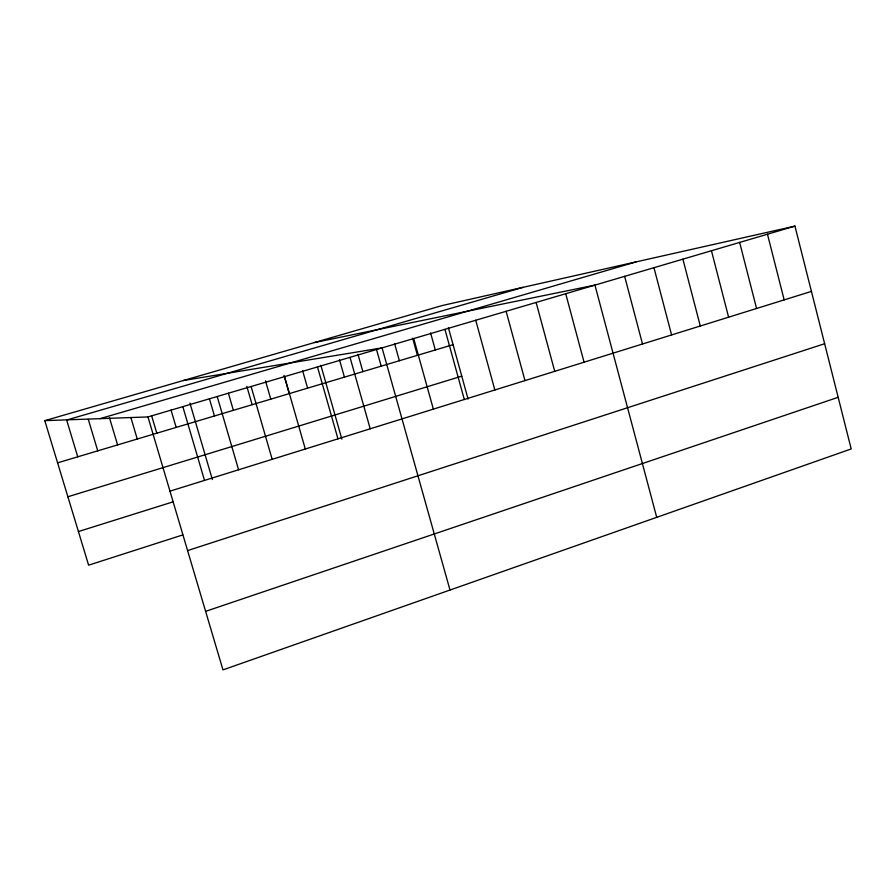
<?xml version="1.0" encoding="UTF-8"?>
<svg xmlns="http://www.w3.org/2000/svg" width="896" height="896" viewBox="0 0 896 896"><rect width="100%" height="100%" fill="white"/><g stroke="black" fill="none" stroke-linecap="round" stroke-linejoin="round"><path stroke-width="1.34" d="M205.61 611.352L838.163 397.298M187.589 550.592L824.634 343.739M182.717 534.946L88.614 565.174L44.8 420.65L442.277 305.525L794.942 226.117L851.2 448.941L222.97 669.883L147.963 416.931L44.8 420.65M78.422 531.552L172.917 501.894M169.971 491.154L811.418 291.402M67.872 496.765L461.765 376.163M57.59 462.84L453.074 344.68M147.963 416.931L794.942 226.117M100.027 418.656L636.205 261.856M67.334 419.832L522.906 287.37M314.384 342.563L594.944 285.107L656.712 517.339M183.31 380.531L382.077 347.883L449.994 590.038M66.651 420.034L77.75 456.826M109.402 417.525L117.589 444.92M88.312 419.429L97.754 450.845M130.883 417.57L137.267 439.04M151.648 415.822L156.8 433.205M189.93 403.088L212.374 479.55M182.829 406.65L204.512 480.402M171.058 410.099L176.165 427.414M217.202 396.514L238.582 469.784M209.429 398.787L214.458 415.979M246.826 386.333L252.146 404.712M228.39 393.187L233.374 410.323M265.496 380.834L270.782 399.146M251.104 386.512L272.171 459.323M284.525 376.656L305.301 449.008M284.021 375.368L289.262 393.624M320.858 365.31L341.88 439.174M317.486 366.934L337.971 438.838M302.613 370.686L307.608 388.147M350.011 357.347L370.205 428.803M339.506 359.811L344.422 377.149M376.365 348.947L381.203 366.15M358.008 354.357L362.88 371.627M394.587 343.582L399.381 360.73M430.595 332.965L435.322 349.989M413.717 338.554L433.362 409.136M412.664 338.251L417.413 355.331M448.392 327.712L468.082 399.056M444.931 329.347L464.307 399.493M475.731 320.264L494.85 389.984M506.128 311.293L524.978 380.598M536.122 302.445L554.725 371.336M565.723 293.72L584.069 362.197M624.646 276.338L642.51 343.997M653.968 267.691L671.586 334.947M682.898 259.157L700.28 326.01M711.458 250.734L728.605 317.184M739.648 242.424L756.571 308.482M767.469 234.214L784.168 299.891"/></g></svg>
